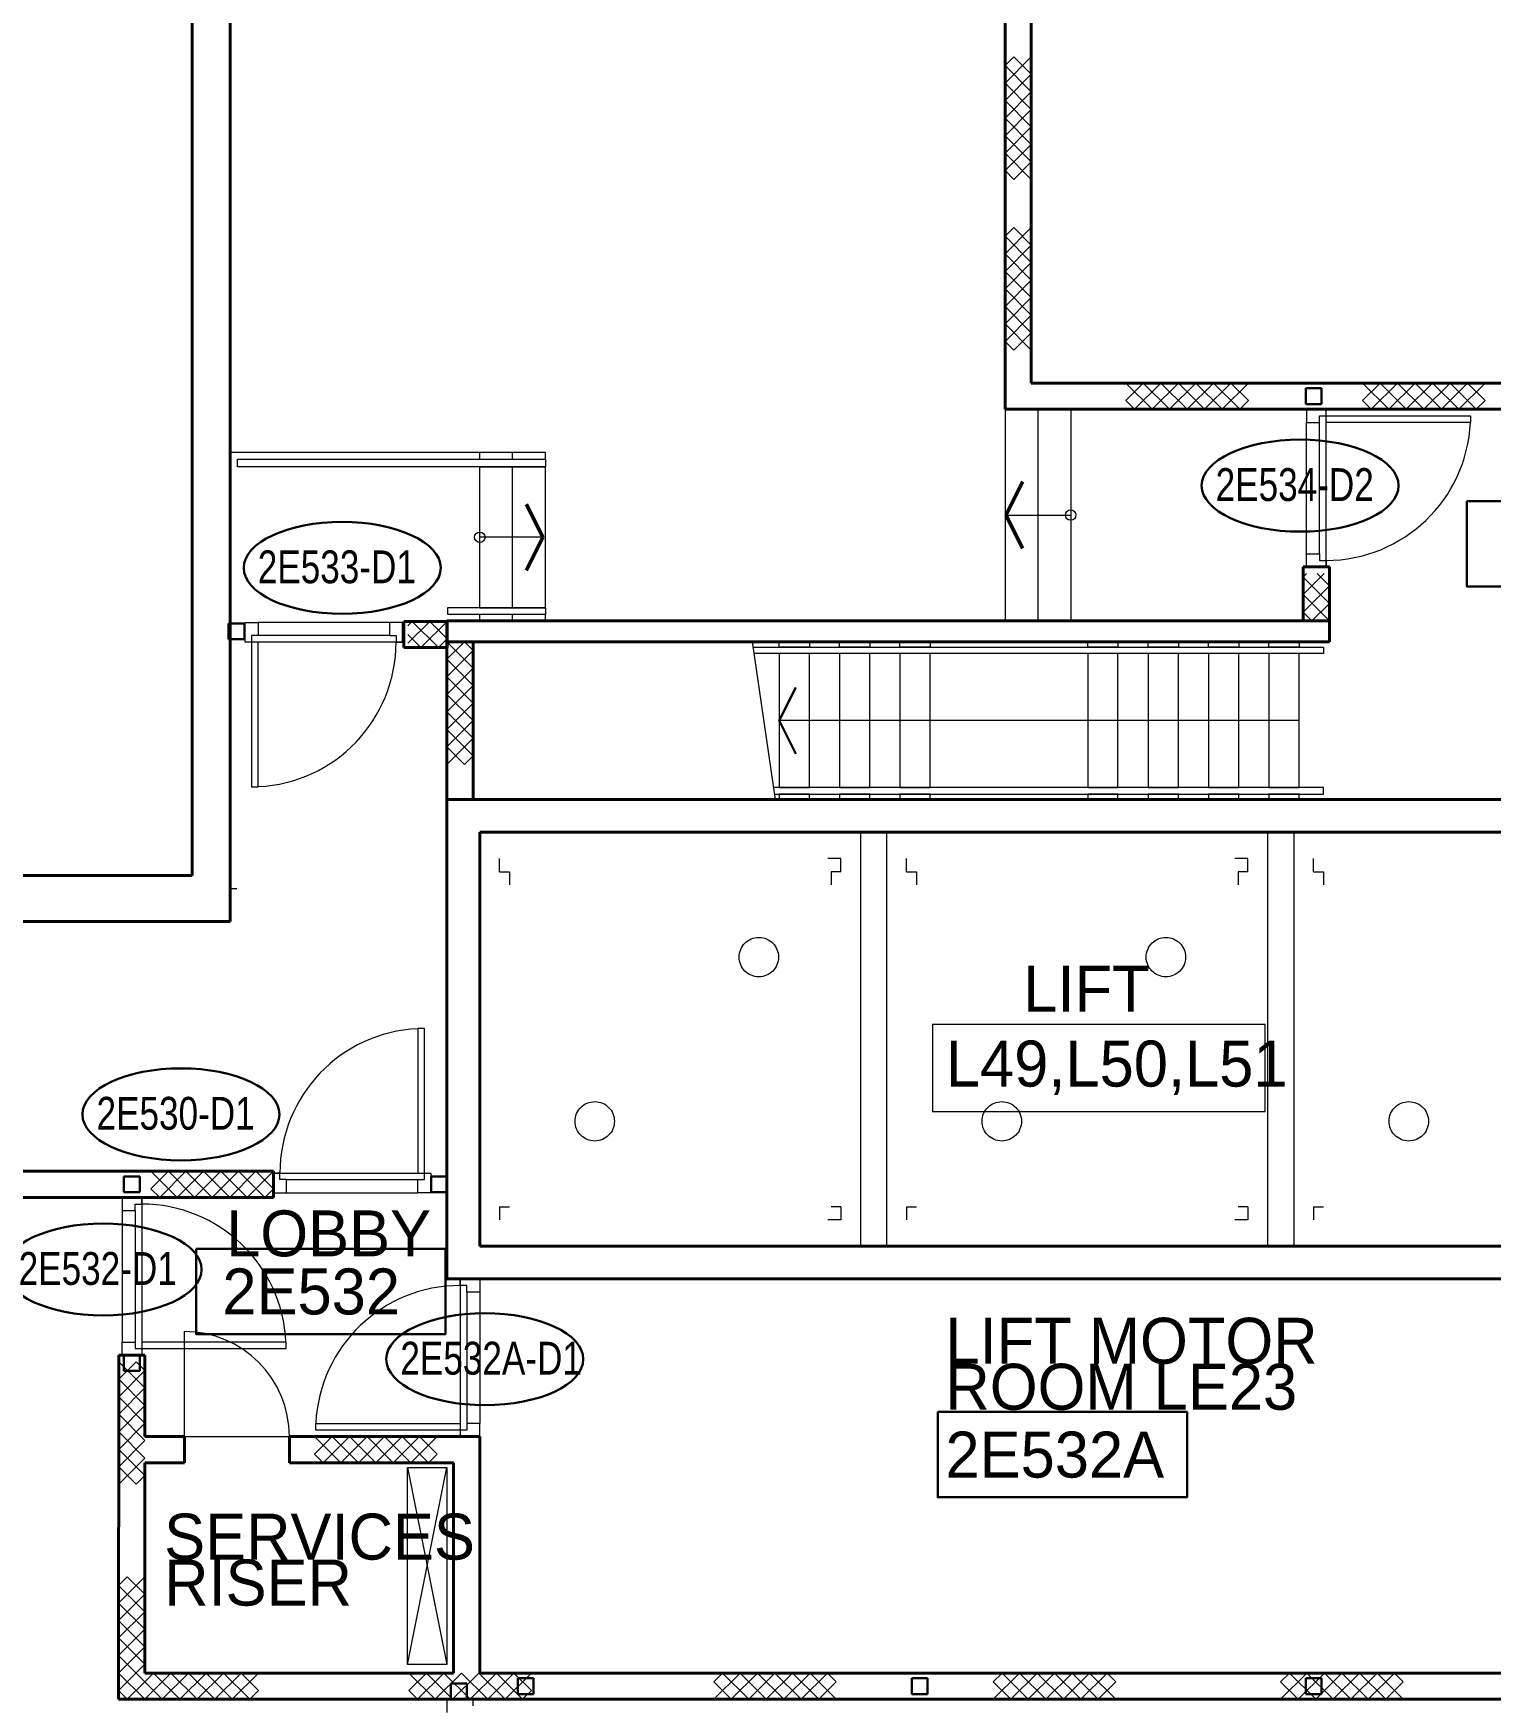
# Model space of a CAD drawing. Header units: metres. Extents: x 1807 to 3745, y 842 to 1968.
# Drawn here: x 3340.5 to 3351.6, y 1397.8 to 1410.51 of the extents above; entities that cross this region are included whole.
import ezdxf
from ezdxf.enums import TextEntityAlignment as Align

# ---------------------------------------------------------------- set-up
doc = ezdxf.new("R2010")
doc.units = ezdxf.units.M
doc.header["$MEASUREMENT"] = 0
for name, pattern in [('DGN1', [7.299439, 0, -7.299439]), ('DGN2', [9.732586, 4.866293, -4.866293]), ('DGN3', [14.598879, 9.732586, -4.866293])]:
    doc.linetypes.add(name, pattern=pattern)
doc.layers.get('0').update_dxf_attribs({"lineweight": 0})
for name, color, linetype, lineweight in [('Level 1', 7, 'Continuous', 0), ('Level 31', 7, 'Continuous', 0), ('Level 33', 7, 'Continuous', 0), ('Primary Door', 7, 'Continuous', 0), ('TRIRIGA DOOR BOX', 7, 'Continuous', 0)]:
    doc.layers.add(name, color=color, linetype=linetype, lineweight=lineweight)
doc.styles.add('Style-CHAR_FAST_FONT', font='CHAR_FAST_FONT.shx', dxfattribs={"height": 0.2})

# ---------------------------------------------------------------- blocks, each defined once
blk = doc.blocks.new('AnonymusCell_102')
at = {"layer": 'Primary Door', "color": 7, "linetype": 'Continuous', "lineweight": 30}
blk.add_ellipse((0, 0), major_axis=(0.75, 0), ratio=0.466667, dxfattribs=at)
at = {"layer": 'Primary Door', "color": 7, "linetype": 'Continuous', "lineweight": 30, "style": 'Style-CHAR_FAST_FONT', "width": 0.799986}
blk.add_text('2E534-D2', height=0.25, dxfattribs=at).set_placement((-0.643, 0.133), align=Align.TOP_LEFT)
blk = doc.blocks.new('AnonymusCell_106')
at = {"layer": 'Primary Door', "color": 7, "linetype": 'Continuous', "lineweight": 30}
blk.add_ellipse((0, 0), major_axis=(0.75, 0), ratio=0.466667, dxfattribs=at)
at = {"layer": 'Primary Door', "color": 7, "linetype": 'Continuous', "lineweight": 30, "style": 'Style-CHAR_FAST_FONT', "width": 0.799986}
blk.add_text('2E533-D1', height=0.25, dxfattribs=at).set_placement((-0.643, 0.133), align=Align.TOP_LEFT)
blk = doc.blocks.new('AnonymusCell_128')
at = {"layer": 'Primary Door', "color": 7, "linetype": 'Continuous', "lineweight": 30}
blk.add_ellipse((0, 0), major_axis=(0.75, 0), ratio=0.466667, dxfattribs=at)
at = {"layer": 'Primary Door', "color": 7, "linetype": 'Continuous', "lineweight": 30, "style": 'Style-CHAR_FAST_FONT', "width": 0.799986}
blk.add_text('2E532A-D1', height=0.25, dxfattribs=at).set_placement((-0.643, 0.133), align=Align.TOP_LEFT)
blk = doc.blocks.new('AnonymusCell_130')
at = {"layer": 'Primary Door', "color": 7, "linetype": 'Continuous', "lineweight": 30}
blk.add_ellipse((0, 0), major_axis=(0.75, 0), ratio=0.466667, dxfattribs=at)
at = {"layer": 'Primary Door', "color": 7, "linetype": 'Continuous', "lineweight": 30, "style": 'Style-CHAR_FAST_FONT', "width": 0.799986}
blk.add_text('2E530-D1', height=0.25, dxfattribs=at).set_placement((-0.643, 0.133), align=Align.TOP_LEFT)
blk = doc.blocks.new('AnonymusCell_136')
at = {"layer": 'Primary Door', "color": 7, "linetype": 'Continuous', "lineweight": 30}
blk.add_ellipse((0, 0), major_axis=(0.75, 0), ratio=0.466667, dxfattribs=at)
at = {"layer": 'Primary Door', "color": 7, "linetype": 'Continuous', "lineweight": 30, "style": 'Style-CHAR_FAST_FONT', "width": 0.799986}
blk.add_text('2E532-D1', height=0.25, dxfattribs=at).set_placement((-0.643, 0.133), align=Align.TOP_LEFT)
blk = doc.blocks.new('AnonymusCell_354')
at = {"layer": 'Level 33', "color": 7, "linetype": 'Continuous', "lineweight": 13, "extrusion": (0, 0, -1)}
blk.add_lwpolyline([(1.267, -0.333), (-1.267, -0.333), (-1.267, 0.33), (1.267, 0.33)], close=True, dxfattribs=at)
at = {"layer": 'Level 33', "color": 7, "linetype": 'Continuous', "lineweight": 13, "insert": (-1.165, 0), "char_height": 0.35, "width": 4.0137, "attachment_point": 4, "line_spacing_factor": 0.25, "style": 'Style-CHAR_FAST_FONT'}
blk.add_mtext('L49,L50,L51', dxfattribs=at)

msp = doc.modelspace()

# ---------------------------------------------------------------- linework, layer by layer
at = {"layer": 'Level 1', "color": 7, "linetype": 'Continuous', "lineweight": 40}
for p, q in [((3341.71, 1439.9), (3341.71, 1404.1)), ((3348.1, 1407.85), (3348.1, 1435.273)), ((3347.9, 1407.65), (3347.9, 1426.15)), ((3342, 1415.1), (3342, 1403.75)), ((3348.1, 1407.85), (3354.85, 1407.85)), ((3347.9, 1407.65), (3354.85, 1407.65)), ((3350.17, 1406.45), (3350.37, 1406.45)), ((3350.17, 1406.45), (3350.17, 1406.04)), ((3350.37, 1406.45), (3350.37, 1406.04)), ((3343.322, 1406.036), (3343.322, 1405.836)), ((3343.652, 1406.036), (3343.322, 1406.036)), ((3350.37, 1406.04), (3343.65, 1406.04)), ((3343.65, 1406.04), (3343.65, 1405.88)), ((3343.652, 1406.036), (3343.652, 1405.836)), ((3350.17, 1406.04), (3350.37, 1406.04)), ((3350.37, 1405.88), (3350.37, 1406.04)), ((3343.65, 1405.88), (3350.37, 1405.88)), ((3343.85, 1405.88), (3343.65, 1405.88)), ((3343.65, 1404.68), (3343.65, 1405.88)), ((3343.85, 1404.68), (3343.85, 1405.88)), ((3343.652, 1405.836), (3343.322, 1405.836)), ((3343.85, 1404.68), (3343.65, 1404.68)), ((3353.25, 1404.68), (3343.65, 1404.68)), ((3343.65, 1404.68), (3343.65, 1401.03)), ((3343.9, 1404.43), (3353, 1404.43)), ((3343.9, 1401.28), (3343.9, 1404.43)), ((3330.592, 1404.1), (3341.71, 1404.1)), ((3342, 1403.75), (3330.8, 1403.75)), ((3342.328, 1401.85), (3331.4, 1401.85)), ((3342.328, 1401.85), (3342.328, 1401.65)), ((3342.328, 1401.65), (3333.1, 1401.65)), ((3353, 1401.28), (3343.9, 1401.28)), ((3343.65, 1401.03), (3343.85, 1401.03)), ((3343.65, 1401.03), (3353.25, 1401.03)), ((3341.148, 1397.83), (3341.15, 1400.45)), ((3341.35, 1400.45), (3341.15, 1400.45)), ((3341.35, 1399.83), (3341.35, 1400.45)), ((3341.65, 1399.83), (3341.35, 1399.83)), ((3341.65, 1399.83), (3341.65, 1399.63)), ((3342.45, 1399.83), (3342.45, 1399.63)), ((3343.9, 1399.83), (3342.45, 1399.83)), ((3343.9, 1399.83), (3343.899, 1398.03)), ((3341.65, 1399.63), (3341.35, 1399.63)), ((3341.35, 1398.03), (3341.35, 1399.63)), ((3343.7, 1399.63), (3342.45, 1399.63)), ((3343.7, 1399.63), (3343.699, 1398.03)), ((3343.699, 1398.03), (3341.35, 1398.03)), ((3353.05, 1398.03), (3343.899, 1398.03)), ((3353.25, 1397.83), (3341.148, 1397.83))]:
    msp.add_line(p, q, dxfattribs=at)
at = {"layer": 'Level 1', "color": 7, "linetype": 'Continuous', "lineweight": 0}
for p, q in [((3347.967, 1410.333), (3347.9, 1410.267)), ((3347.9, 1410.133), (3348.1, 1410.333)), ((3348.1, 1410.2), (3347.967, 1410.333)), ((3347.9, 1410.267), (3348.1, 1410.067)), ((3347.9, 1410), (3348.1, 1410.2)), ((3348.1, 1409.933), (3347.9, 1410.133)), ((3348.1, 1410.067), (3347.9, 1409.867)), ((3348.1, 1409.8), (3347.9, 1410)), ((3347.9, 1409.733), (3348.1, 1409.933)), ((3347.9, 1409.867), (3348.1, 1409.667)), ((3347.9, 1409.6), (3348.1, 1409.8)), ((3348.1, 1409.533), (3347.9, 1409.733)), ((3348.1, 1409.667), (3347.9, 1409.467)), ((3348.1, 1409.4), (3347.9, 1409.6)), ((3347.9, 1409.467), (3347.967, 1409.4)), ((3347.967, 1409.4), (3348.1, 1409.533)), ((3347.967, 1409.033), (3347.9, 1408.967)), ((3347.9, 1408.833), (3348.1, 1409.033)), ((3347.9, 1408.967), (3348.1, 1408.767)), ((3348.1, 1408.9), (3347.967, 1409.033)), ((3347.9, 1408.7), (3348.1, 1408.9)), ((3348.1, 1408.633), (3347.9, 1408.833)), ((3348.1, 1408.767), (3347.9, 1408.567)), ((3348.1, 1408.5), (3347.9, 1408.7)), ((3347.9, 1408.433), (3348.1, 1408.633)), ((3347.9, 1408.567), (3348.1, 1408.367)), ((3347.9, 1408.3), (3348.1, 1408.5)), ((3348.1, 1408.233), (3347.9, 1408.433)), ((3348.1, 1408.367), (3347.9, 1408.167)), ((3348.1, 1408.1), (3347.9, 1408.3)), ((3347.9, 1408.167), (3347.967, 1408.1)), ((3347.967, 1408.1), (3348.1, 1408.233)), ((3348.953, 1407.85), (3348.82, 1407.717)), ((3349.02, 1407.65), (3348.82, 1407.85)), ((3348.887, 1407.65), (3349.087, 1407.85)), ((3349.153, 1407.65), (3348.953, 1407.85)), ((3349.22, 1407.85), (3349.02, 1407.65)), ((3349.087, 1407.85), (3349.287, 1407.65)), ((3349.353, 1407.85), (3349.153, 1407.65)), ((3349.42, 1407.65), (3349.22, 1407.85)), ((3349.287, 1407.65), (3349.487, 1407.85)), ((3349.553, 1407.65), (3349.353, 1407.85)), ((3349.62, 1407.85), (3349.42, 1407.65)), ((3349.487, 1407.85), (3349.687, 1407.65)), ((3349.753, 1407.85), (3349.553, 1407.65)), ((3349.753, 1407.717), (3349.62, 1407.85)), ((3350.756, 1407.85), (3350.623, 1407.717)), ((3350.823, 1407.65), (3350.623, 1407.85)), ((3350.689, 1407.65), (3350.889, 1407.85)), ((3350.956, 1407.65), (3350.756, 1407.85)), ((3351.023, 1407.85), (3350.823, 1407.65)), ((3350.889, 1407.85), (3351.089, 1407.65)), ((3351.156, 1407.85), (3350.956, 1407.65)), ((3351.223, 1407.65), (3351.023, 1407.85)), ((3351.089, 1407.65), (3351.289, 1407.85)), ((3351.356, 1407.65), (3351.156, 1407.85)), ((3351.423, 1407.85), (3351.223, 1407.65)), ((3351.289, 1407.85), (3351.489, 1407.65)), ((3351.556, 1407.85), (3351.356, 1407.65)), ((3351.556, 1407.717), (3351.423, 1407.85)), ((3348.82, 1407.717), (3348.887, 1407.65)), ((3349.687, 1407.65), (3349.753, 1407.717)), ((3350.345, 1407.65), (3350.195, 1407.65)), ((3350.195, 1407.65), (3350.195, 1407.55)), ((3350.345, 1407.65), (3350.195, 1407.65)), ((3350.195, 1407.65), (3350.195, 1407.55)), ((3350.345, 1407.6), (3350.345, 1407.65)), ((3350.345, 1407.6), (3350.345, 1407.65)), ((3350.623, 1407.717), (3350.689, 1407.65)), ((3351.489, 1407.65), (3351.556, 1407.717)), ((3350.195, 1406.55), (3350.195, 1407.55)), ((3350.195, 1407.55), (3350.295, 1407.55)), ((3350.195, 1407.55), (3350.295, 1407.55)), ((3350.295, 1407.55), (3350.295, 1407.6)), ((3350.295, 1407.6), (3350.345, 1407.6)), ((3350.295, 1407.55), (3350.295, 1407.6)), ((3350.295, 1407.6), (3350.345, 1407.6)), ((3350.295, 1406.55), (3350.295, 1407.55)), ((3350.345, 1406.45), (3350.345, 1407.6)), ((3350.345, 1407.6), (3351.445, 1407.6)), ((3350.345, 1407.55), (3350.345, 1407.6)), ((3351.445, 1407.55), (3350.345, 1407.55)), ((3351.445, 1407.6), (3351.445, 1407.55)), ((3347.92, 1406.845), (3348.4, 1406.845)), ((3344.38, 1406.676), (3343.9, 1406.676)), ((3350.195, 1406.45), (3350.195, 1406.55)), ((3350.195, 1406.55), (3350.295, 1406.55)), ((3350.195, 1406.45), (3350.195, 1406.55)), ((3350.195, 1406.55), (3350.295, 1406.55)), ((3350.295, 1406.55), (3350.295, 1406.5)), ((3350.295, 1406.55), (3350.295, 1406.5)), ((3350.17, 1406.24), (3350.33, 1406.4)), ((3350.17, 1406.373), (3350.197, 1406.4)), ((3350.345, 1406.45), (3350.195, 1406.45)), ((3350.345, 1406.45), (3350.195, 1406.45)), ((3350.277, 1406.4), (3350.37, 1406.307)), ((3350.295, 1406.5), (3350.345, 1406.5)), ((3350.295, 1406.5), (3350.345, 1406.5)), ((3350.345, 1406.5), (3350.345, 1406.45)), ((3350.345, 1406.5), (3350.345, 1406.45)), ((3350.37, 1406.173), (3350.17, 1406.373)), ((3350.37, 1406.307), (3350.17, 1406.107)), ((3350.37, 1406.04), (3350.17, 1406.24)), ((3350.237, 1406.04), (3350.37, 1406.173)), ((3342.112, 1405.877), (3342.112, 1406.027)), ((3342.112, 1406.027), (3342.212, 1406.027)), ((3342.112, 1405.877), (3342.112, 1406.027)), ((3342.112, 1406.027), (3342.212, 1406.027)), ((3343.212, 1406.027), (3342.212, 1406.027)), ((3342.212, 1406.027), (3342.212, 1405.927)), ((3342.212, 1406.027), (3342.212, 1405.927)), ((3343.312, 1406.027), (3343.212, 1406.027)), ((3343.212, 1406.027), (3343.212, 1405.927)), ((3343.312, 1406.027), (3343.212, 1406.027)), ((3343.212, 1406.027), (3343.212, 1405.927)), ((3343.312, 1405.877), (3343.312, 1406.027)), ((3343.312, 1405.877), (3343.312, 1406.027)), ((3343.352, 1406.002), (3343.385, 1406.036)), ((3343.519, 1406.036), (3343.352, 1405.869)), ((3343.385, 1406.036), (3343.585, 1405.836)), ((3343.652, 1406.036), (3343.452, 1405.836)), ((3343.652, 1405.902), (3343.519, 1406.036)), ((3350.17, 1406.107), (3350.237, 1406.04)), ((3342.162, 1405.877), (3342.112, 1405.877)), ((3342.162, 1405.877), (3342.112, 1405.877)), ((3342.212, 1405.927), (3342.162, 1405.927)), ((3342.162, 1405.927), (3342.162, 1405.877)), ((3342.212, 1405.927), (3342.162, 1405.927)), ((3342.162, 1405.927), (3342.162, 1405.877)), ((3343.312, 1405.877), (3342.162, 1405.877)), ((3342.162, 1405.877), (3342.162, 1404.777)), ((3342.212, 1405.877), (3342.162, 1405.877)), ((3343.212, 1405.927), (3342.212, 1405.927)), ((3342.212, 1404.777), (3342.212, 1405.877)), ((3343.212, 1405.927), (3343.262, 1405.927)), ((3343.212, 1405.927), (3343.262, 1405.927)), ((3343.262, 1405.927), (3343.262, 1405.877)), ((3343.262, 1405.927), (3343.262, 1405.877)), ((3343.262, 1405.877), (3343.312, 1405.877)), ((3343.262, 1405.877), (3343.312, 1405.877)), ((3343.452, 1405.836), (3343.352, 1405.936)), ((3343.585, 1405.836), (3343.652, 1405.902)), ((3343.65, 1405.88), (3343.85, 1405.68)), ((3343.783, 1405.88), (3343.65, 1405.747)), ((3343.85, 1405.813), (3343.783, 1405.88)), ((3345.973, 1405.88), (3346.149, 1404.68)), ((3346.18, 1405.88), (3346.41, 1405.88)), ((3346.18, 1405.84), (3346.18, 1405.88)), ((3346.41, 1405.88), (3346.41, 1405.84)), ((3346.64, 1405.88), (3346.87, 1405.88)), ((3346.64, 1405.84), (3346.64, 1405.88)), ((3346.87, 1405.88), (3346.87, 1405.84)), ((3347.1, 1405.88), (3347.33, 1405.88)), ((3347.1, 1405.84), (3347.1, 1405.88)), ((3347.33, 1405.88), (3347.33, 1405.84)), ((3348.53, 1405.88), (3348.76, 1405.88)), ((3348.53, 1405.84), (3348.53, 1405.88)), ((3348.76, 1405.88), (3348.76, 1405.84)), ((3348.99, 1405.88), (3349.22, 1405.88)), ((3348.99, 1405.84), (3348.99, 1405.88)), ((3349.22, 1405.88), (3349.22, 1405.84)), ((3349.45, 1405.88), (3349.68, 1405.88)), ((3349.45, 1405.84), (3349.45, 1405.88)), ((3349.68, 1405.88), (3349.68, 1405.84)), ((3349.91, 1405.88), (3350.14, 1405.88)), ((3349.91, 1405.84), (3349.91, 1405.88)), ((3350.14, 1405.88), (3350.14, 1405.84)), ((3343.65, 1405.613), (3343.85, 1405.813)), ((3343.65, 1405.747), (3343.85, 1405.547)), ((3345.979, 1405.84), (3350.325, 1405.84)), ((3350.325, 1405.79), (3345.986, 1405.79)), ((3346.41, 1405.84), (3346.18, 1405.84)), ((3346.41, 1405.79), (3346.18, 1405.79)), ((3346.18, 1405.79), (3346.18, 1404.77)), ((3346.41, 1404.77), (3346.41, 1405.79)), ((3346.87, 1405.84), (3346.64, 1405.84)), ((3346.87, 1405.79), (3346.64, 1405.79)), ((3346.64, 1405.79), (3346.64, 1404.77)), ((3346.87, 1404.77), (3346.87, 1405.79)), ((3347.33, 1405.84), (3347.1, 1405.84)), ((3347.33, 1405.79), (3347.1, 1405.79)), ((3347.1, 1405.79), (3347.1, 1404.77)), ((3347.33, 1404.77), (3347.33, 1405.79)), ((3348.76, 1405.84), (3348.53, 1405.84)), ((3348.76, 1405.79), (3348.53, 1405.79)), ((3348.53, 1405.79), (3348.53, 1404.77)), ((3348.76, 1404.77), (3348.76, 1405.79)), ((3349.22, 1405.84), (3348.99, 1405.84)), ((3349.22, 1405.79), (3348.99, 1405.79)), ((3348.99, 1405.79), (3348.99, 1404.77)), ((3349.22, 1404.77), (3349.22, 1405.79)), ((3349.68, 1405.84), (3349.45, 1405.84)), ((3349.68, 1405.79), (3349.45, 1405.79)), ((3349.45, 1405.79), (3349.45, 1404.77)), ((3349.68, 1404.77), (3349.68, 1405.79)), ((3350.14, 1405.84), (3349.91, 1405.84)), ((3350.14, 1405.79), (3349.91, 1405.79)), ((3349.91, 1405.79), (3349.91, 1404.77)), ((3350.14, 1404.77), (3350.14, 1405.79)), ((3350.325, 1405.84), (3350.325, 1405.79)), ((3343.85, 1405.68), (3343.65, 1405.48)), ((3343.85, 1405.413), (3343.65, 1405.613)), ((3343.85, 1405.547), (3343.65, 1405.347)), ((3343.65, 1405.48), (3343.85, 1405.28)), ((3343.65, 1405.213), (3343.85, 1405.413)), ((3343.65, 1405.347), (3343.85, 1405.147)), ((3343.85, 1405.28), (3343.65, 1405.08)), ((3350.14, 1405.28), (3346.18, 1405.28)), ((3343.85, 1405.013), (3343.65, 1405.213)), ((3343.85, 1405.147), (3343.65, 1404.947)), ((3343.65, 1405.08), (3343.783, 1404.947)), ((3343.783, 1404.947), (3343.85, 1405.013)), ((3342.162, 1404.777), (3342.212, 1404.777)), ((3350.325, 1404.77), (3346.134, 1404.77)), ((3346.18, 1404.77), (3346.41, 1404.77)), ((3346.64, 1404.77), (3346.87, 1404.77)), ((3347.1, 1404.77), (3347.33, 1404.77)), ((3348.53, 1404.77), (3348.76, 1404.77)), ((3348.99, 1404.77), (3349.22, 1404.77)), ((3349.45, 1404.77), (3349.68, 1404.77)), ((3349.91, 1404.77), (3350.14, 1404.77)), ((3350.325, 1404.72), (3350.325, 1404.77)), ((3346.143, 1404.72), (3350.325, 1404.72)), ((3346.41, 1404.72), (3346.18, 1404.72)), ((3346.18, 1404.72), (3346.18, 1404.68)), ((3346.18, 1404.68), (3346.41, 1404.68)), ((3346.41, 1404.68), (3346.41, 1404.72)), ((3346.87, 1404.72), (3346.64, 1404.72)), ((3346.64, 1404.72), (3346.64, 1404.68)), ((3346.64, 1404.68), (3346.87, 1404.68)), ((3346.87, 1404.68), (3346.87, 1404.72)), ((3347.33, 1404.72), (3347.1, 1404.72)), ((3347.1, 1404.72), (3347.1, 1404.68)), ((3347.1, 1404.68), (3347.33, 1404.68)), ((3347.33, 1404.68), (3347.33, 1404.72)), ((3348.76, 1404.72), (3348.53, 1404.72)), ((3348.53, 1404.72), (3348.53, 1404.68)), ((3348.53, 1404.68), (3348.76, 1404.68)), ((3348.76, 1404.68), (3348.76, 1404.72)), ((3349.22, 1404.72), (3348.99, 1404.72)), ((3348.99, 1404.72), (3348.99, 1404.68)), ((3348.99, 1404.68), (3349.22, 1404.68)), ((3349.22, 1404.68), (3349.22, 1404.72)), ((3349.68, 1404.72), (3349.45, 1404.72)), ((3349.45, 1404.72), (3349.45, 1404.68)), ((3349.45, 1404.68), (3349.68, 1404.68)), ((3349.68, 1404.68), (3349.68, 1404.72)), ((3350.14, 1404.72), (3349.91, 1404.72)), ((3349.91, 1404.72), (3349.91, 1404.68)), ((3349.91, 1404.68), (3350.14, 1404.68)), ((3350.14, 1404.68), (3350.14, 1404.72)), ((3346.8, 1404.43), (3346.8, 1401.28)), ((3347, 1401.28), (3347, 1404.43)), ((3349.9, 1404.43), (3349.9, 1401.28)), ((3350.1, 1404.43), (3350.1, 1401.28)), ((3342.05, 1404), (3342, 1404)), ((3343.478, 1402.936), (3343.428, 1402.936)), ((3343.428, 1402.936), (3343.428, 1401.836)), ((3343.478, 1401.836), (3343.478, 1402.936)), ((3341.528, 1401.85), (3341.395, 1401.717)), ((3341.595, 1401.65), (3341.395, 1401.85)), ((3341.462, 1401.65), (3341.662, 1401.85)), ((3341.728, 1401.65), (3341.528, 1401.85)), ((3341.795, 1401.85), (3341.595, 1401.65)), ((3341.662, 1401.85), (3341.862, 1401.65)), ((3341.928, 1401.85), (3341.728, 1401.65)), ((3341.995, 1401.65), (3341.795, 1401.85)), ((3341.862, 1401.65), (3342.062, 1401.85)), ((3342.128, 1401.65), (3341.928, 1401.85)), ((3342.195, 1401.85), (3341.995, 1401.65)), ((3342.062, 1401.85), (3342.262, 1401.65)), ((3342.328, 1401.85), (3342.128, 1401.65)), ((3342.328, 1401.717), (3342.195, 1401.85)), ((3342.328, 1401.836), (3343.478, 1401.836)), ((3342.328, 1401.836), (3342.328, 1401.686)), ((3342.378, 1401.836), (3342.328, 1401.836)), ((3342.378, 1401.836), (3342.328, 1401.836)), ((3342.328, 1401.836), (3342.328, 1401.686)), ((3342.378, 1401.786), (3342.378, 1401.836)), ((3342.378, 1401.786), (3342.378, 1401.836)), ((3343.428, 1401.836), (3343.478, 1401.836)), ((3343.478, 1401.786), (3343.478, 1401.836)), ((3343.478, 1401.836), (3343.528, 1401.836)), ((3343.478, 1401.786), (3343.478, 1401.836)), ((3343.478, 1401.836), (3343.528, 1401.836)), ((3343.528, 1401.836), (3343.528, 1401.686)), ((3343.528, 1401.836), (3343.528, 1401.686)), ((3341.395, 1401.717), (3341.462, 1401.65)), ((3342.262, 1401.65), (3342.328, 1401.717)), ((3342.328, 1401.686), (3342.428, 1401.686)), ((3342.328, 1401.686), (3342.428, 1401.686)), ((3342.428, 1401.786), (3342.378, 1401.786)), ((3342.428, 1401.786), (3342.378, 1401.786)), ((3342.428, 1401.786), (3343.428, 1401.786)), ((3342.428, 1401.686), (3342.428, 1401.786)), ((3342.428, 1401.686), (3342.428, 1401.786)), ((3342.428, 1401.686), (3343.428, 1401.686)), ((3343.428, 1401.686), (3343.428, 1401.786)), ((3343.428, 1401.786), (3343.478, 1401.786)), ((3343.428, 1401.686), (3343.428, 1401.786)), ((3343.428, 1401.786), (3343.478, 1401.786)), ((3343.528, 1401.686), (3343.428, 1401.686)), ((3343.528, 1401.686), (3343.428, 1401.686)), ((3341.325, 1401.65), (3341.175, 1401.65)), ((3341.175, 1401.65), (3341.175, 1401.55)), ((3341.175, 1401.65), (3341.175, 1401.55)), ((3341.325, 1401.65), (3341.175, 1401.65)), ((3341.175, 1401.55), (3341.175, 1400.55)), ((3341.175, 1401.55), (3341.275, 1401.55)), ((3341.175, 1401.55), (3341.275, 1401.55)), ((3341.275, 1401.55), (3341.275, 1401.6)), ((3341.275, 1401.6), (3341.325, 1401.6)), ((3341.275, 1401.55), (3341.275, 1401.6)), ((3341.275, 1401.6), (3341.325, 1401.6)), ((3341.275, 1401.55), (3341.275, 1400.55)), ((3341.325, 1401.65), (3341.325, 1400.5)), ((3341.325, 1401.6), (3341.325, 1401.65)), ((3341.325, 1401.6), (3341.325, 1401.65)), ((3343.75, 1401.03), (3343.75, 1399.88)), ((3343.75, 1401.03), (3343.9, 1401.03)), ((3343.75, 1400.98), (3343.75, 1401.03)), ((3343.75, 1400.98), (3343.75, 1401.03)), ((3343.75, 1401.03), (3343.9, 1401.03)), ((3343.8, 1400.98), (3343.75, 1400.98)), ((3343.8, 1400.98), (3343.75, 1400.98)), ((3343.8, 1400.93), (3343.8, 1400.98)), ((3343.8, 1400.93), (3343.8, 1400.98)), ((3343.8, 1400.93), (3343.8, 1399.93)), ((3343.9, 1400.93), (3343.8, 1400.93)), ((3343.9, 1400.93), (3343.8, 1400.93)), ((3343.9, 1401.03), (3343.9, 1400.93)), ((3343.9, 1401.03), (3343.9, 1400.93)), ((3343.9, 1400.93), (3343.9, 1399.93)), ((3341.175, 1400.45), (3341.175, 1400.55)), ((3341.175, 1400.55), (3341.275, 1400.55)), ((3341.175, 1400.55), (3341.275, 1400.55)), ((3341.175, 1400.45), (3341.175, 1400.55)), ((3341.275, 1400.55), (3341.275, 1400.5)), ((3341.275, 1400.55), (3341.275, 1400.5)), ((3342.425, 1400.55), (3341.325, 1400.55)), ((3341.325, 1400.55), (3341.325, 1400.5)), ((3342.425, 1400.5), (3342.425, 1400.55)), ((3341.325, 1400.45), (3341.175, 1400.45)), ((3341.325, 1400.45), (3341.175, 1400.45)), ((3341.275, 1400.5), (3341.325, 1400.5)), ((3341.275, 1400.5), (3341.325, 1400.5)), ((3341.325, 1400.5), (3341.325, 1400.45)), ((3341.325, 1400.5), (3342.425, 1400.5)), ((3341.325, 1400.5), (3341.325, 1400.45)), ((3341.15, 1400.4), (3341.35, 1400.2)), ((3341.283, 1400.4), (3341.15, 1400.267)), ((3341.15, 1400.133), (3341.35, 1400.333)), ((3341.35, 1400.333), (3341.283, 1400.4)), ((3341.15, 1400.267), (3341.35, 1400.067)), ((3341.35, 1400.2), (3341.15, 1400)), ((3341.35, 1399.933), (3341.15, 1400.133)), ((3341.35, 1400.067), (3341.15, 1399.867)), ((3341.15, 1400), (3341.35, 1399.8)), ((3341.15, 1399.733), (3341.35, 1399.933)), ((3342.65, 1399.88), (3342.65, 1399.93)), ((3342.65, 1399.93), (3343.75, 1399.93)), ((3343.75, 1399.93), (3343.75, 1399.88)), ((3343.9, 1399.93), (3343.8, 1399.93)), ((3343.8, 1399.93), (3343.8, 1399.88)), ((3343.9, 1399.93), (3343.8, 1399.93)), ((3343.8, 1399.93), (3343.8, 1399.88)), ((3343.9, 1399.83), (3343.9, 1399.93)), ((3343.9, 1399.83), (3343.9, 1399.93)), ((3341.15, 1399.867), (3341.35, 1399.667)), ((3341.35, 1399.8), (3341.15, 1399.6)), ((3341.65, 1399.83), (3342.45, 1399.83)), ((3342.775, 1399.83), (3342.641, 1399.697)), ((3342.841, 1399.63), (3342.641, 1399.83)), ((3343.75, 1399.88), (3342.65, 1399.88)), ((3342.708, 1399.63), (3342.908, 1399.83)), ((3342.975, 1399.63), (3342.775, 1399.83)), ((3343.041, 1399.83), (3342.841, 1399.63)), ((3342.908, 1399.83), (3343.108, 1399.63)), ((3343.175, 1399.83), (3342.975, 1399.63)), ((3343.241, 1399.63), (3343.041, 1399.83)), ((3343.108, 1399.63), (3343.308, 1399.83)), ((3343.375, 1399.63), (3343.175, 1399.83)), ((3343.441, 1399.83), (3343.241, 1399.63)), ((3343.308, 1399.83), (3343.508, 1399.63)), ((3343.575, 1399.83), (3343.375, 1399.63)), ((3343.575, 1399.697), (3343.441, 1399.83)), ((3343.8, 1399.88), (3343.75, 1399.88)), ((3343.75, 1399.88), (3343.75, 1399.83)), ((3343.8, 1399.88), (3343.75, 1399.88)), ((3343.75, 1399.88), (3343.75, 1399.83)), ((3343.75, 1399.83), (3343.9, 1399.83)), ((3343.75, 1399.83), (3343.9, 1399.83)), ((3341.35, 1399.533), (3341.15, 1399.733)), ((3341.35, 1399.667), (3341.15, 1399.467)), ((3342.641, 1399.697), (3342.708, 1399.63)), ((3343.508, 1399.63), (3343.575, 1399.697)), ((3341.15, 1399.6), (3341.283, 1399.467)), ((3341.283, 1399.467), (3341.35, 1399.533)), ((3343.35, 1399.595), (3343.65, 1398.095)), ((3343.35, 1398.095), (3343.65, 1399.595)), ((3341.215, 1398.763), (3341.148, 1398.697)), ((3341.148, 1398.563), (3341.348, 1398.763)), ((3341.348, 1398.63), (3341.215, 1398.763)), ((3341.148, 1398.697), (3341.348, 1398.497)), ((3341.148, 1398.43), (3341.348, 1398.63)), ((3341.348, 1398.363), (3341.148, 1398.563)), ((3341.348, 1398.497), (3341.148, 1398.297)), ((3341.348, 1398.23), (3341.148, 1398.43)), ((3341.148, 1398.163), (3341.348, 1398.363)), ((3341.148, 1398.297), (3341.348, 1398.097)), ((3341.148, 1398.03), (3341.348, 1398.23)), ((3341.348, 1397.963), (3341.148, 1398.163)), ((3341.348, 1398.097), (3341.148, 1397.897)), ((3341.348, 1397.83), (3341.148, 1398.03)), ((3341.415, 1398.03), (3341.282, 1397.897)), ((3341.482, 1397.83), (3341.282, 1398.03)), ((3341.348, 1397.83), (3341.548, 1398.03)), ((3341.615, 1397.83), (3341.415, 1398.03)), ((3341.682, 1398.03), (3341.482, 1397.83)), ((3341.548, 1398.03), (3341.748, 1397.83)), ((3341.815, 1398.03), (3341.615, 1397.83)), ((3341.882, 1397.83), (3341.682, 1398.03)), ((3341.748, 1397.83), (3341.948, 1398.03)), ((3342.015, 1397.83), (3341.815, 1398.03)), ((3342.082, 1398.03), (3341.882, 1397.83)), ((3341.948, 1398.03), (3342.148, 1397.83)), ((3342.215, 1398.03), (3342.015, 1397.83)), ((3342.215, 1397.897), (3342.082, 1398.03)), ((3343.493, 1398.03), (3343.36, 1397.897)), ((3343.56, 1397.83), (3343.36, 1398.03)), ((3343.426, 1397.83), (3343.626, 1398.03)), ((3343.693, 1397.83), (3343.493, 1398.03)), ((3343.76, 1398.03), (3343.56, 1397.83)), ((3343.626, 1398.03), (3343.826, 1397.83)), ((3343.893, 1398.03), (3343.693, 1397.83)), ((3343.96, 1397.83), (3343.76, 1398.03)), ((3343.826, 1397.83), (3344.026, 1398.03)), ((3344.093, 1397.83), (3343.893, 1398.03)), ((3344.16, 1398.03), (3343.96, 1397.83)), ((3344.026, 1398.03), (3344.226, 1397.83)), ((3344.293, 1398.03), (3344.093, 1397.83)), ((3344.293, 1397.897), (3344.16, 1398.03)), ((3345.682, 1397.963), (3345.748, 1398.03)), ((3345.882, 1398.03), (3345.682, 1397.83)), ((3345.748, 1398.03), (3345.948, 1397.83)), ((3346.015, 1398.03), (3345.815, 1397.83)), ((3346.082, 1397.83), (3345.882, 1398.03)), ((3345.948, 1397.83), (3346.148, 1398.03)), ((3346.215, 1397.83), (3346.015, 1398.03)), ((3346.282, 1398.03), (3346.082, 1397.83)), ((3346.148, 1398.03), (3346.348, 1397.83)), ((3346.415, 1398.03), (3346.215, 1397.83)), ((3346.482, 1397.83), (3346.282, 1398.03)), ((3346.348, 1397.83), (3346.548, 1398.03)), ((3346.615, 1397.83), (3346.415, 1398.03)), ((3346.548, 1398.03), (3346.615, 1397.963)), ((3347.81, 1397.963), (3347.877, 1398.03)), ((3348.01, 1398.03), (3347.81, 1397.83)), ((3347.877, 1398.03), (3348.077, 1397.83)), ((3348.144, 1398.03), (3347.944, 1397.83)), ((3348.21, 1397.83), (3348.01, 1398.03)), ((3348.077, 1397.83), (3348.277, 1398.03)), ((3348.344, 1397.83), (3348.144, 1398.03)), ((3348.41, 1398.03), (3348.21, 1397.83)), ((3348.277, 1398.03), (3348.477, 1397.83)), ((3348.544, 1398.03), (3348.344, 1397.83)), ((3348.61, 1397.83), (3348.41, 1398.03)), ((3348.477, 1397.83), (3348.677, 1398.03)), ((3348.744, 1397.83), (3348.544, 1398.03)), ((3348.677, 1398.03), (3348.744, 1397.963)), ((3349.999, 1397.963), (3350.066, 1398.03)), ((3350.199, 1398.03), (3349.999, 1397.83)), ((3350.066, 1398.03), (3350.266, 1397.83)), ((3350.333, 1398.03), (3350.133, 1397.83)), ((3350.399, 1397.83), (3350.199, 1398.03)), ((3350.266, 1397.83), (3350.466, 1398.03)), ((3350.533, 1397.83), (3350.333, 1398.03)), ((3350.599, 1398.03), (3350.399, 1397.83)), ((3350.466, 1398.03), (3350.666, 1397.83)), ((3350.733, 1398.03), (3350.533, 1397.83)), ((3350.799, 1397.83), (3350.599, 1398.03)), ((3350.666, 1397.83), (3350.866, 1398.03)), ((3350.933, 1397.83), (3350.733, 1398.03)), ((3350.866, 1398.03), (3350.933, 1397.963)), ((3341.148, 1397.897), (3341.215, 1397.83)), ((3341.215, 1397.83), (3341.348, 1397.963)), ((3341.282, 1397.897), (3341.348, 1397.83)), ((3342.148, 1397.83), (3342.215, 1397.897)), ((3343.36, 1397.897), (3343.426, 1397.83)), ((3344.226, 1397.83), (3344.293, 1397.897)), ((3345.815, 1397.83), (3345.682, 1397.963)), ((3346.615, 1397.963), (3346.482, 1397.83)), ((3347.944, 1397.83), (3347.81, 1397.963)), ((3348.744, 1397.963), (3348.61, 1397.83)), ((3350.133, 1397.83), (3349.999, 1397.963)), ((3350.933, 1397.963), (3350.799, 1397.83)), ((3343.849, 1397.83), (3343.649, 1397.83)), ((3343.649, 1397.83), (3343.649, 1397.73)), ((3343.849, 1397.83), (3343.649, 1397.83)), ((3343.649, 1397.83), (3343.649, 1397.73)), ((3343.849, 1397.78), (3343.849, 1397.83)), ((3343.849, 1397.78), (3343.849, 1397.83))]:
    msp.add_line(p, q, dxfattribs=at)
at = {"layer": 'Level 1', "color": 7, "linetype": 'Continuous', "lineweight": 30}
for p, q in [((3350.31, 1407.81), (3350.19, 1407.81)), ((3350.19, 1407.81), (3350.19, 1407.69)), ((3350.31, 1407.69), (3350.31, 1407.81)), ((3350.19, 1407.69), (3350.31, 1407.69)), ((3342.107, 1406.02), (3341.987, 1406.02)), ((3341.987, 1406.02), (3341.987, 1405.9)), ((3342.107, 1405.9), (3342.107, 1406.02)), ((3341.987, 1405.9), (3342.107, 1405.9)), ((3346.18, 1405.28), (3346.306, 1405.533)), ((3346.306, 1405.027), (3346.18, 1405.28)), ((3341.31, 1401.81), (3341.19, 1401.81)), ((3341.19, 1401.81), (3341.19, 1401.69)), ((3341.31, 1401.69), (3341.31, 1401.81)), ((3343.65, 1401.81), (3343.53, 1401.81)), ((3343.53, 1401.81), (3343.53, 1401.69)), ((3343.65, 1401.69), (3343.65, 1401.81)), ((3341.19, 1401.69), (3341.31, 1401.69)), ((3343.53, 1401.69), (3343.65, 1401.69)), ((3341.31, 1400.45), (3341.19, 1400.45)), ((3341.19, 1400.45), (3341.19, 1400.33)), ((3341.31, 1400.33), (3341.31, 1400.45)), ((3341.19, 1400.33), (3341.31, 1400.33)), ((3344.31, 1397.99), (3344.19, 1397.99)), ((3344.19, 1397.99), (3344.19, 1397.87)), ((3344.31, 1397.87), (3344.31, 1397.99)), ((3347.31, 1397.99), (3347.19, 1397.99)), ((3347.19, 1397.99), (3347.19, 1397.87)), ((3347.31, 1397.87), (3347.31, 1397.99)), ((3350.31, 1397.99), (3350.19, 1397.99)), ((3350.19, 1397.99), (3350.19, 1397.87)), ((3350.31, 1397.87), (3350.31, 1397.99)), ((3343.8, 1397.95), (3343.68, 1397.95)), ((3343.68, 1397.95), (3343.68, 1397.83)), ((3343.8, 1397.83), (3343.8, 1397.95)), ((3344.19, 1397.87), (3344.31, 1397.87)), ((3347.19, 1397.87), (3347.31, 1397.87)), ((3350.19, 1397.87), (3350.31, 1397.87)), ((3343.68, 1397.83), (3343.8, 1397.83))]:
    msp.add_line(p, q, dxfattribs=at)
at = {"layer": 'Level 1', "color": 7, "linetype": 'Continuous', "lineweight": 13}
for p, q in [((3347.9, 1407.65), (3347.9, 1406.04)), ((3348.15, 1407.65), (3348.15, 1406.04)), ((3348.4, 1407.65), (3348.4, 1406.04)), ((3344.4, 1407.32), (3342, 1407.32)), ((3342.055, 1407.212), (3342.055, 1407.27)), ((3342.055, 1407.27), (3344.4, 1407.27)), ((3343.9, 1407.27), (3343.9, 1407.32)), ((3343.9, 1407.27), (3344.4, 1407.27)), ((3344.15, 1407.27), (3344.15, 1407.32)), ((3344.4, 1407.27), (3344.4, 1407.32)), ((3344.4, 1407.27), (3344.4, 1407.212)), ((3344.4, 1407.212), (3342.055, 1407.212)), ((3343.9, 1407.212), (3344.4, 1407.212)), ((3343.9, 1406.14), (3343.9, 1407.212)), ((3344.15, 1406.14), (3344.15, 1407.212)), ((3344.4, 1406.14), (3344.4, 1407.212)), ((3343.653, 1406.14), (3343.653, 1406.09)), ((3344.403, 1406.14), (3343.653, 1406.14)), ((3343.9, 1406.14), (3344.4, 1406.14)), ((3344.403, 1406.09), (3344.403, 1406.14)), ((3343.653, 1406.09), (3344.403, 1406.09)), ((3343.9, 1406.04), (3343.9, 1406.09)), ((3343.9, 1406.09), (3344.4, 1406.09)), ((3344.15, 1406.04), (3344.15, 1406.09)), ((3344.4, 1406.04), (3344.4, 1406.09)), ((3343.35, 1399.595), (3343.65, 1399.595)), ((3343.35, 1398.095), (3343.35, 1399.595)), ((3343.65, 1399.595), (3343.65, 1398.095)), ((3343.65, 1398.095), (3343.35, 1398.095))]:
    msp.add_line(p, q, dxfattribs=at)
at = {"layer": 'Level 1', "color": 7, "linetype": 'Continuous', "lineweight": 53}
for p, q in [((3348.032, 1407.098), (3347.905, 1406.845)), ((3344.253, 1406.929), (3344.38, 1406.676)), ((3347.905, 1406.845), (3348.032, 1406.592)), ((3344.38, 1406.676), (3344.253, 1406.423))]:
    msp.add_line(p, q, dxfattribs=at)
at = {"layer": 'Level 1', "color": 7, "linetype": 'DGN1', "lineweight": 0}
for p, q in [((3344.05, 1404.13), (3344.05, 1404.23)), ((3346.65, 1404.23), (3344.05, 1404.23)), ((3346.65, 1404.13), (3346.65, 1404.23)), ((3347.15, 1404.13), (3347.15, 1404.23)), ((3349.75, 1404.23), (3347.15, 1404.23)), ((3349.75, 1404.13), (3349.75, 1404.23)), ((3350.25, 1404.13), (3350.25, 1404.23)), ((3352.85, 1404.23), (3350.25, 1404.23)), ((3344.05, 1404.13), (3344.125, 1404.13)), ((3344.125, 1404.13), (3344.125, 1401.58)), ((3346.575, 1404.13), (3346.575, 1401.58)), ((3346.65, 1404.13), (3346.575, 1404.13)), ((3347.15, 1404.13), (3347.225, 1404.13)), ((3347.225, 1404.13), (3347.225, 1401.58)), ((3349.675, 1404.13), (3349.675, 1401.58)), ((3349.75, 1404.13), (3349.675, 1404.13)), ((3350.25, 1404.13), (3350.325, 1404.13)), ((3350.325, 1404.13), (3350.325, 1401.58)), ((3344.05, 1401.58), (3344.05, 1401.48)), ((3344.05, 1401.58), (3344.125, 1401.58)), ((3346.65, 1401.58), (3346.575, 1401.58)), ((3346.65, 1401.58), (3346.65, 1401.48)), ((3347.15, 1401.58), (3347.15, 1401.48)), ((3347.15, 1401.58), (3347.225, 1401.58)), ((3349.75, 1401.58), (3349.675, 1401.58)), ((3349.75, 1401.58), (3349.75, 1401.48)), ((3350.25, 1401.58), (3350.25, 1401.48)), ((3350.25, 1401.58), (3350.325, 1401.58)), ((3346.65, 1401.48), (3344.05, 1401.48)), ((3349.75, 1401.48), (3347.15, 1401.48)), ((3352.85, 1401.48), (3350.25, 1401.48))]:
    msp.add_line(p, q, dxfattribs=at)
at = {"layer": 'Level 1', "color": 7, "linetype": 'DGN3', "lineweight": 0}
msp.add_line((3341.65, 1399.83), (3341.65, 1400.63), dxfattribs=at)
at = {"layer": 'Level 1', "color": 7, "linetype": 'Continuous', "lineweight": 0}
for centre in [(3348.4, 1406.845), (3343.9, 1406.676)]:
    msp.add_circle(centre, 0.04, dxfattribs=at)
at = {"layer": 'Level 1', "color": 7, "linetype": 'DGN2', "lineweight": 0}
for centre in [(3346.025, 1403.48), (3349.125, 1403.48), (3344.775, 1402.23), (3347.875, 1402.23), (3350.975, 1402.23)]:
    msp.add_circle(centre, 0.15, dxfattribs=at)
at = {"layer": 'Level 1', "color": 7, "linetype": 'Continuous', "lineweight": 0}
for centre, start, end in [((3350.345, 1407.6), 270, 357.3974), ((3342.162, 1405.877), 272.6026, 0), ((3343.478, 1401.836), 92.6026, 180), ((3341.325, 1400.5), 2.6026, 90), ((3343.75, 1399.88), 90, 177.3974)]:
    msp.add_arc(centre, 1.1, start, end, dxfattribs=at)
at = {"layer": 'Level 1', "color": 7, "linetype": 'DGN3', "lineweight": 0}
msp.add_arc((3341.65, 1399.83), 0.8, 0, 90, dxfattribs=at)
at = {"layer": 'TRIRIGA DOOR BOX', "color": 251, "linetype": 'Continuous', "lineweight": 30, "true_color": 0x555555}
for points in [[(3351.417, 1406.95), (3353.317, 1406.95), (3353.317, 1406.3), (3351.417, 1406.3)], [(3341.739, 1401.26), (3343.639, 1401.26), (3343.639, 1400.61), (3341.739, 1400.61)], [(3347.387, 1400.018), (3349.287, 1400.018), (3349.287, 1399.368), (3347.387, 1399.368)]]:
    msp.add_lwpolyline(points, close=True, dxfattribs=at)

# ---------------------------------------------------------------- block references
at = {"color": 7, "linetype": 'Continuous', "lineweight": 0}
for name, p in [('AnonymusCell_102', (3350.147, 1407.069)), ('AnonymusCell_106', (3342.852, 1406.443)), ('AnonymusCell_354', (3348.614, 1402.637)), ('AnonymusCell_130', (3341.624, 1402.283)), ('AnonymusCell_136', (3341.031, 1401.102)), ('AnonymusCell_128', (3343.938, 1400.419))]:
    msp.add_blockref(name, p, dxfattribs=at)

# ---------------------------------------------------------------- texts
at = {"layer": 'Level 31', "color": 7, "linetype": 'Continuous', "lineweight": 30, "style": 'Style-CHAR_FAST_FONT'}
for s, p in [('LIFT', (3348.039, 1403.239)), ('LOBBY', (3341.968, 1401.377))]:
    msp.add_text(s, height=0.35, dxfattribs=at).set_placement(p, align=Align.MIDDLE_LEFT)
at = {"layer": 'Level 31', "color": 7, "linetype": 'Continuous', "lineweight": 30, "insert": (3347.446, 1400.382), "char_height": 0.35, "width": 3.69842, "attachment_point": 4, "line_spacing_factor": 0.6, "style": 'Style-CHAR_FAST_FONT'}
msp.add_mtext('LIFT MOTOR\\PROOM LE23\\P', dxfattribs=at)
at = {"layer": 'Level 31', "color": 7, "linetype": 'Continuous', "lineweight": 13, "insert": (3341.496, 1398.891), "char_height": 0.35, "width": 2.93146, "attachment_point": 4, "line_spacing_factor": 0.6, "style": 'Style-CHAR_FAST_FONT'}
msp.add_mtext('SERVICES\\PRISER\\P', dxfattribs=at)
at = {"layer": 'Level 33', "color": 7, "linetype": 'Continuous', "lineweight": 13, "style": 'Style-CHAR_FAST_FONT'}
for s, p in [('2E532', (3341.939, 1400.935)), ('2E532A', (3347.446, 1399.693))]:
    msp.add_text(s, height=0.35, dxfattribs=at).set_placement(p, align=Align.MIDDLE_LEFT)

doc.saveas('drawing.dxf')
